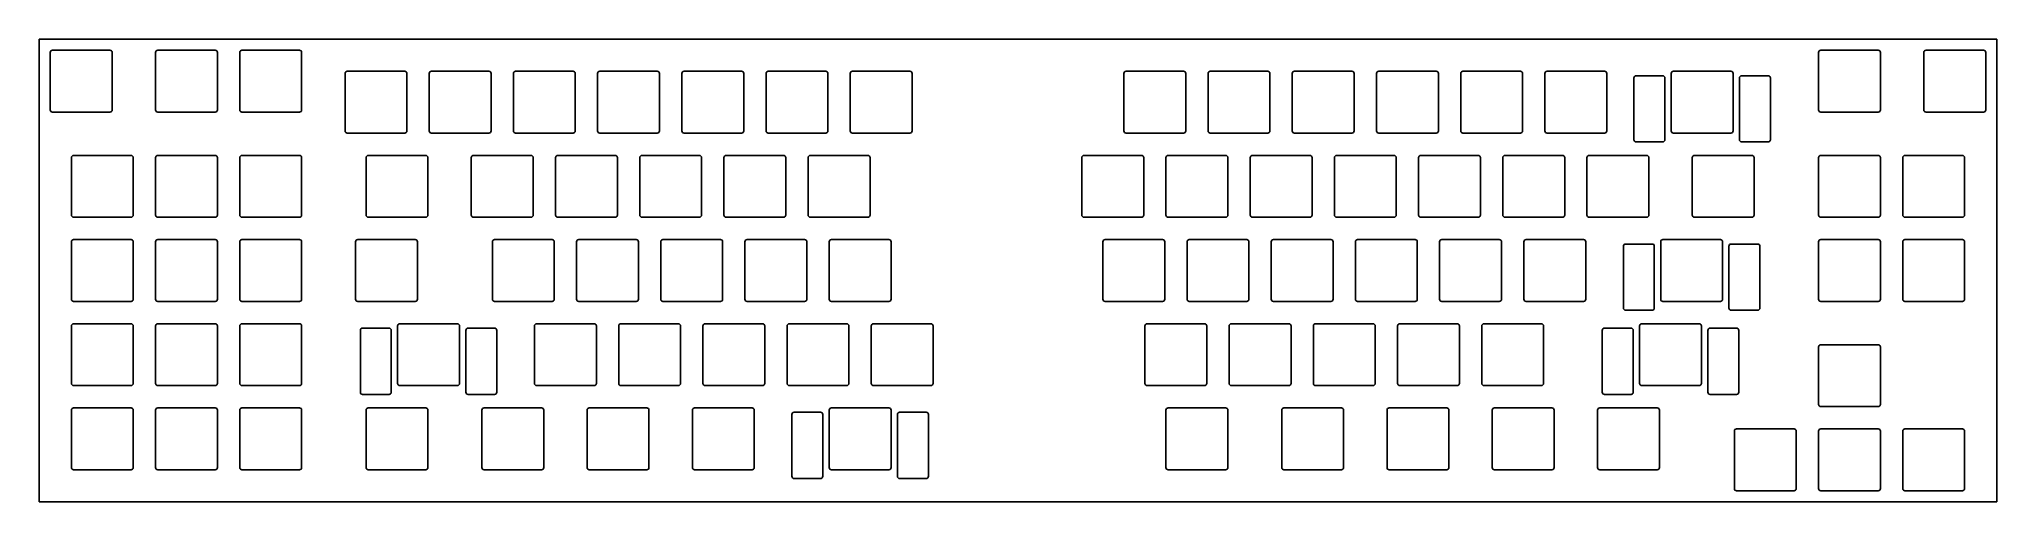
# Model space of a CAD drawing. Header units: millimetres. Extents: x 0 to 443, y -105 to 0.
import ezdxf

# ---------------------------------------------------------------- set-up
doc = ezdxf.new("R2010")
doc.units = ezdxf.units.MM

msp = doc.modelspace()

# ---------------------------------------------------------------- linework, layer by layer
for p, q in [((0, 0), (442.9125, 0)), ((0, -104.775), (0, 0)), ((442.9125, -104.775), (442.9125, 0)), ((2.525, -3.025), (2.525, -16.025)), ((3.025, -2.525), (16.025, -2.525)), ((16.525, -3.025), (16.525, -16.025)), ((26.3375, -3.025), (26.3375, -16.025)), ((26.8375, -2.525), (39.8375, -2.525)), ((40.3375, -3.025), (40.3375, -16.025)), ((45.3875, -3.025), (45.3875, -16.025)), ((45.8875, -2.525), (58.8875, -2.525)), ((59.3875, -3.025), (59.3875, -16.025)), ((402.575, -3.025), (402.575, -16.025)), ((403.075, -2.525), (416.075, -2.525)), ((416.575, -3.025), (416.575, -16.025)), ((426.3875, -3.025), (426.3875, -16.025)), ((426.8875, -2.525), (439.8875, -2.525)), ((440.3875, -3.025), (440.3875, -16.025)), ((69.2, -7.7875), (69.2, -20.7875)), ((69.7, -7.2875), (82.7, -7.2875)), ((83.2, -7.7875), (83.2, -20.7875)), ((88.25, -7.7875), (88.25, -20.7875)), ((88.75, -7.2875), (101.75, -7.2875)), ((102.25, -7.7875), (102.25, -20.7875)), ((107.3, -7.7875), (107.3, -20.7875)), ((107.8, -7.2875), (120.8, -7.2875)), ((121.3, -7.7875), (121.3, -20.7875)), ((126.35, -7.7875), (126.35, -20.7875)), ((126.85, -7.2875), (139.85, -7.2875)), ((140.35, -7.7875), (140.35, -20.7875)), ((145.4, -7.7875), (145.4, -20.7875)), ((145.9, -7.2875), (158.9, -7.2875)), ((159.4, -7.7875), (159.4, -20.7875)), ((164.45, -7.7875), (164.45, -20.7875)), ((164.95, -7.2875), (177.95, -7.2875)), ((178.45, -7.7875), (178.45, -20.7875)), ((183.5, -7.7875), (183.5, -20.7875)), ((184, -7.2875), (197, -7.2875)), ((197.5, -7.7875), (197.5, -20.7875)), ((245.4125, -7.7875), (245.4125, -20.7875)), ((245.9125, -7.2875), (258.9125, -7.2875)), ((259.4125, -7.7875), (259.4125, -20.7875)), ((264.4625, -7.7875), (264.4625, -20.7875)), ((264.9625, -7.2875), (277.9625, -7.2875)), ((278.4625, -7.7875), (278.4625, -20.7875)), ((283.5125, -7.7875), (283.5125, -20.7875)), ((284.0125, -7.2875), (297.0125, -7.2875)), ((297.5125, -7.7875), (297.5125, -20.7875)), ((302.5625, -7.7875), (302.5625, -20.7875)), ((303.0625, -7.2875), (316.0625, -7.2875)), ((316.5625, -7.7875), (316.5625, -20.7875)), ((321.6125, -7.7875), (321.6125, -20.7875)), ((322.1125, -7.2875), (335.1125, -7.2875)), ((335.6125, -7.7875), (335.6125, -20.7875)), ((340.6625, -7.7875), (340.6625, -20.7875)), ((341.1625, -7.2875), (354.1625, -7.2875)), ((354.6625, -7.7875), (354.6625, -20.7875)), ((360.7995, -8.7875), (360.7995, -22.7875)), ((361.2995, -8.2875), (367.2995, -8.2875)), ((367.7995, -8.7875), (367.7995, -22.7875)), ((369.2375, -7.7875), (369.2375, -20.7875)), ((369.7375, -7.2875), (382.7375, -7.2875)), ((383.2375, -7.7875), (383.2375, -20.7875)), ((384.6755, -8.7875), (384.6755, -22.7875)), ((385.1755, -8.2875), (391.1755, -8.2875)), ((391.6755, -8.7875), (391.6755, -22.7875)), ((3.025, -16.525), (16.025, -16.525)), ((26.8375, -16.525), (39.8375, -16.525)), ((45.8875, -16.525), (58.8875, -16.525)), ((403.075, -16.525), (416.075, -16.525)), ((426.8875, -16.525), (439.8875, -16.525)), ((69.7, -21.2875), (82.7, -21.2875)), ((88.75, -21.2875), (101.75, -21.2875)), ((107.8, -21.2875), (120.8, -21.2875)), ((126.85, -21.2875), (139.85, -21.2875)), ((145.9, -21.2875), (158.9, -21.2875)), ((164.95, -21.2875), (177.95, -21.2875)), ((184, -21.2875), (197, -21.2875)), ((245.9125, -21.2875), (258.9125, -21.2875)), ((264.9625, -21.2875), (277.9625, -21.2875)), ((284.0125, -21.2875), (297.0125, -21.2875)), ((303.0625, -21.2875), (316.0625, -21.2875)), ((322.1125, -21.2875), (335.1125, -21.2875)), ((341.1625, -21.2875), (354.1625, -21.2875)), ((369.7375, -21.2875), (382.7375, -21.2875)), ((7.7875, -26.3375), (20.7875, -26.3375)), ((26.8375, -26.3375), (39.8375, -26.3375)), ((45.8875, -26.3375), (58.8875, -26.3375)), ((74.4625, -26.3375), (87.4625, -26.3375)), ((98.275, -26.3375), (111.275, -26.3375)), ((117.325, -26.3375), (130.325, -26.3375)), ((136.375, -26.3375), (149.375, -26.3375)), ((155.425, -26.3375), (168.425, -26.3375)), ((174.475, -26.3375), (187.475, -26.3375)), ((236.3875, -26.3375), (249.3875, -26.3375)), ((255.4375, -26.3375), (268.4375, -26.3375)), ((274.4875, -26.3375), (287.4875, -26.3375)), ((293.5375, -26.3375), (306.5375, -26.3375)), ((312.5875, -26.3375), (325.5875, -26.3375)), ((331.6375, -26.3375), (344.6375, -26.3375)), ((350.6875, -26.3375), (363.6875, -26.3375)), ((361.2995, -23.2875), (367.2995, -23.2875)), ((374.5, -26.3375), (387.5, -26.3375)), ((385.1755, -23.2875), (391.1755, -23.2875)), ((403.075, -26.3375), (416.075, -26.3375)), ((422.125, -26.3375), (435.125, -26.3375)), ((7.2875, -26.8375), (7.2875, -39.8375)), ((21.2875, -26.8375), (21.2875, -39.8375)), ((26.3375, -26.8375), (26.3375, -39.8375)), ((40.3375, -26.8375), (40.3375, -39.8375)), ((45.3875, -26.8375), (45.3875, -39.8375)), ((59.3875, -26.8375), (59.3875, -39.8375)), ((73.9625, -26.8375), (73.9625, -39.8375)), ((87.9625, -26.8375), (87.9625, -39.8375)), ((97.775, -26.8375), (97.775, -39.8375)), ((111.775, -26.8375), (111.775, -39.8375)), ((116.825, -26.8375), (116.825, -39.8375)), ((130.825, -26.8375), (130.825, -39.8375)), ((135.875, -26.8375), (135.875, -39.8375)), ((149.875, -26.8375), (149.875, -39.8375)), ((154.925, -26.8375), (154.925, -39.8375)), ((168.925, -26.8375), (168.925, -39.8375)), ((173.975, -26.8375), (173.975, -39.8375)), ((187.975, -26.8375), (187.975, -39.8375)), ((235.8875, -26.8375), (235.8875, -39.8375)), ((249.8875, -26.8375), (249.8875, -39.8375)), ((254.9375, -26.8375), (254.9375, -39.8375)), ((268.9375, -26.8375), (268.9375, -39.8375)), ((273.9875, -26.8375), (273.9875, -39.8375)), ((287.9875, -26.8375), (287.9875, -39.8375)), ((293.0375, -26.8375), (293.0375, -39.8375)), ((307.0375, -26.8375), (307.0375, -39.8375)), ((312.0875, -26.8375), (312.0875, -39.8375)), ((326.0875, -26.8375), (326.0875, -39.8375)), ((331.1375, -26.8375), (331.1375, -39.8375)), ((345.1375, -26.8375), (345.1375, -39.8375)), ((350.1875, -26.8375), (350.1875, -39.8375)), ((364.1875, -26.8375), (364.1875, -39.8375)), ((374, -26.8375), (374, -39.8375)), ((388, -26.8375), (388, -39.8375)), ((402.575, -26.8375), (402.575, -39.8375)), ((416.575, -26.8375), (416.575, -39.8375)), ((421.625, -26.8375), (421.625, -39.8375)), ((435.625, -26.8375), (435.625, -39.8375)), ((7.7875, -40.3375), (20.7875, -40.3375)), ((26.8375, -40.3375), (39.8375, -40.3375)), ((45.8875, -40.3375), (58.8875, -40.3375)), ((74.4625, -40.3375), (87.4625, -40.3375)), ((98.275, -40.3375), (111.275, -40.3375)), ((117.325, -40.3375), (130.325, -40.3375)), ((136.375, -40.3375), (149.375, -40.3375)), ((155.425, -40.3375), (168.425, -40.3375)), ((174.475, -40.3375), (187.475, -40.3375)), ((236.3875, -40.3375), (249.3875, -40.3375)), ((255.4375, -40.3375), (268.4375, -40.3375)), ((274.4875, -40.3375), (287.4875, -40.3375)), ((293.5375, -40.3375), (306.5375, -40.3375)), ((312.5875, -40.3375), (325.5875, -40.3375)), ((331.6375, -40.3375), (344.6375, -40.3375)), ((350.6875, -40.3375), (363.6875, -40.3375)), ((374.5, -40.3375), (387.5, -40.3375)), ((403.075, -40.3375), (416.075, -40.3375)), ((422.125, -40.3375), (435.125, -40.3375)), ((7.2875, -45.8875), (7.2875, -58.8875)), ((7.7875, -45.3875), (20.7875, -45.3875)), ((21.2875, -45.8875), (21.2875, -58.8875)), ((26.3375, -45.8875), (26.3375, -58.8875)), ((26.8375, -45.3875), (39.8375, -45.3875)), ((40.3375, -45.8875), (40.3375, -58.8875)), ((45.3875, -45.8875), (45.3875, -58.8875)), ((45.8875, -45.3875), (58.8875, -45.3875)), ((59.3875, -45.8875), (59.3875, -58.8875)), ((71.58125, -45.8875), (71.58125, -58.8875)), ((72.08125, -45.3875), (85.08125, -45.3875)), ((85.58125, -45.8875), (85.58125, -58.8875)), ((102.5375, -45.8875), (102.5375, -58.8875)), ((103.0375, -45.3875), (116.0375, -45.3875)), ((116.5375, -45.8875), (116.5375, -58.8875)), ((121.5875, -45.8875), (121.5875, -58.8875)), ((122.0875, -45.3875), (135.0875, -45.3875)), ((135.5875, -45.8875), (135.5875, -58.8875)), ((140.6375, -45.8875), (140.6375, -58.8875)), ((141.1375, -45.3875), (154.1375, -45.3875)), ((154.6375, -45.8875), (154.6375, -58.8875)), ((159.6875, -45.8875), (159.6875, -58.8875)), ((160.1875, -45.3875), (173.1875, -45.3875)), ((173.6875, -45.8875), (173.6875, -58.8875)), ((178.7375, -45.8875), (178.7375, -58.8875)), ((179.2375, -45.3875), (192.2375, -45.3875)), ((192.7375, -45.8875), (192.7375, -58.8875)), ((240.65, -45.8875), (240.65, -58.8875)), ((241.15, -45.3875), (254.15, -45.3875)), ((254.65, -45.8875), (254.65, -58.8875)), ((259.7, -45.8875), (259.7, -58.8875)), ((260.2, -45.3875), (273.2, -45.3875)), ((273.7, -45.8875), (273.7, -58.8875)), ((278.75, -45.8875), (278.75, -58.8875)), ((279.25, -45.3875), (292.25, -45.3875)), ((292.75, -45.8875), (292.75, -58.8875)), ((297.8, -45.8875), (297.8, -58.8875)), ((298.3, -45.3875), (311.3, -45.3875)), ((311.8, -45.8875), (311.8, -58.8875)), ((316.85, -45.8875), (316.85, -58.8875)), ((317.35, -45.3875), (330.35, -45.3875)), ((330.85, -45.8875), (330.85, -58.8875)), ((335.9, -45.8875), (335.9, -58.8875)), ((336.4, -45.3875), (349.4, -45.3875)), ((349.9, -45.8875), (349.9, -58.8875)), ((358.41825, -46.8875), (358.41825, -60.8875)), ((358.91825, -46.3875), (364.91825, -46.3875)), ((365.41825, -46.8875), (365.41825, -60.8875)), ((366.85625, -45.8875), (366.85625, -58.8875)), ((367.35625, -45.3875), (380.35625, -45.3875)), ((380.85625, -45.8875), (380.85625, -58.8875)), ((382.29425, -46.8875), (382.29425, -60.8875)), ((382.79425, -46.3875), (388.79425, -46.3875)), ((389.29425, -46.8875), (389.29425, -60.8875)), ((402.575, -45.8875), (402.575, -58.8875)), ((403.075, -45.3875), (416.075, -45.3875)), ((416.575, -45.8875), (416.575, -58.8875)), ((421.625, -45.8875), (421.625, -58.8875)), ((422.125, -45.3875), (435.125, -45.3875)), ((435.625, -45.8875), (435.625, -58.8875)), ((7.7875, -59.3875), (20.7875, -59.3875)), ((26.8375, -59.3875), (39.8375, -59.3875)), ((45.8875, -59.3875), (58.8875, -59.3875)), ((72.08125, -59.3875), (85.08125, -59.3875)), ((103.0375, -59.3875), (116.0375, -59.3875)), ((122.0875, -59.3875), (135.0875, -59.3875)), ((141.1375, -59.3875), (154.1375, -59.3875)), ((160.1875, -59.3875), (173.1875, -59.3875)), ((179.2375, -59.3875), (192.2375, -59.3875)), ((241.15, -59.3875), (254.15, -59.3875)), ((260.2, -59.3875), (273.2, -59.3875)), ((279.25, -59.3875), (292.25, -59.3875)), ((298.3, -59.3875), (311.3, -59.3875)), ((317.35, -59.3875), (330.35, -59.3875)), ((336.4, -59.3875), (349.4, -59.3875)), ((358.91825, -61.3875), (364.91825, -61.3875)), ((367.35625, -59.3875), (380.35625, -59.3875)), ((382.79425, -61.3875), (388.79425, -61.3875)), ((403.075, -59.3875), (416.075, -59.3875)), ((422.125, -59.3875), (435.125, -59.3875)), ((7.2875, -64.9375), (7.2875, -77.9375)), ((7.7875, -64.4375), (20.7875, -64.4375)), ((21.2875, -64.9375), (21.2875, -77.9375)), ((26.3375, -64.9375), (26.3375, -77.9375)), ((26.8375, -64.4375), (39.8375, -64.4375)), ((40.3375, -64.9375), (40.3375, -77.9375)), ((45.3875, -64.9375), (45.3875, -77.9375)), ((45.8875, -64.4375), (58.8875, -64.4375)), ((59.3875, -64.9375), (59.3875, -77.9375)), ((72.66825, -65.9375), (72.66825, -79.9375)), ((73.16825, -65.4375), (79.16825, -65.4375)), ((79.66825, -65.9375), (79.66825, -79.9375)), ((81.10625, -64.9375), (81.10625, -77.9375)), ((81.60625, -64.4375), (94.60625, -64.4375)), ((95.10625, -64.9375), (95.10625, -77.9375)), ((96.54425, -65.9375), (96.54425, -79.9375)), ((97.04425, -65.4375), (103.04425, -65.4375)), ((103.54425, -65.9375), (103.54425, -79.9375)), ((112.0625, -64.9375), (112.0625, -77.9375)), ((112.5625, -64.4375), (125.5625, -64.4375)), ((126.0625, -64.9375), (126.0625, -77.9375)), ((131.1125, -64.9375), (131.1125, -77.9375)), ((131.6125, -64.4375), (144.6125, -64.4375)), ((145.1125, -64.9375), (145.1125, -77.9375)), ((150.1625, -64.9375), (150.1625, -77.9375)), ((150.6625, -64.4375), (163.6625, -64.4375)), ((164.1625, -64.9375), (164.1625, -77.9375)), ((169.2125, -64.9375), (169.2125, -77.9375)), ((169.7125, -64.4375), (182.7125, -64.4375)), ((183.2125, -64.9375), (183.2125, -77.9375)), ((188.2625, -64.9375), (188.2625, -77.9375)), ((188.7625, -64.4375), (201.7625, -64.4375)), ((202.2625, -64.9375), (202.2625, -77.9375)), ((250.175, -64.9375), (250.175, -77.9375)), ((250.675, -64.4375), (263.675, -64.4375)), ((264.175, -64.9375), (264.175, -77.9375)), ((269.225, -64.9375), (269.225, -77.9375)), ((269.725, -64.4375), (282.725, -64.4375)), ((283.225, -64.9375), (283.225, -77.9375)), ((288.275, -64.9375), (288.275, -77.9375)), ((288.775, -64.4375), (301.775, -64.4375)), ((302.275, -64.9375), (302.275, -77.9375)), ((307.325, -64.9375), (307.325, -77.9375)), ((307.825, -64.4375), (320.825, -64.4375)), ((321.325, -64.9375), (321.325, -77.9375)), ((326.375, -64.9375), (326.375, -77.9375)), ((326.875, -64.4375), (339.875, -64.4375)), ((340.375, -64.9375), (340.375, -77.9375)), ((353.65575, -65.9375), (353.65575, -79.9375)), ((354.15575, -65.4375), (360.15575, -65.4375)), ((360.65575, -65.9375), (360.65575, -79.9375)), ((362.09375, -64.9375), (362.09375, -77.9375)), ((362.59375, -64.4375), (375.59375, -64.4375)), ((376.09375, -64.9375), (376.09375, -77.9375)), ((377.53175, -65.9375), (377.53175, -79.9375)), ((378.03175, -65.4375), (384.03175, -65.4375)), ((384.53175, -65.9375), (384.53175, -79.9375)), ((402.575, -69.7), (402.575, -82.7)), ((403.075, -69.2), (416.075, -69.2)), ((416.575, -69.7), (416.575, -82.7)), ((7.7875, -78.4375), (20.7875, -78.4375)), ((26.8375, -78.4375), (39.8375, -78.4375)), ((45.8875, -78.4375), (58.8875, -78.4375)), ((81.60625, -78.4375), (94.60625, -78.4375)), ((112.5625, -78.4375), (125.5625, -78.4375)), ((131.6125, -78.4375), (144.6125, -78.4375)), ((150.6625, -78.4375), (163.6625, -78.4375)), ((169.7125, -78.4375), (182.7125, -78.4375)), ((188.7625, -78.4375), (201.7625, -78.4375)), ((250.675, -78.4375), (263.675, -78.4375)), ((269.725, -78.4375), (282.725, -78.4375)), ((288.775, -78.4375), (301.775, -78.4375)), ((307.825, -78.4375), (320.825, -78.4375)), ((326.875, -78.4375), (339.875, -78.4375)), ((362.59375, -78.4375), (375.59375, -78.4375)), ((7.2875, -83.9875), (7.2875, -96.9875)), ((7.7875, -83.4875), (20.7875, -83.4875)), ((21.2875, -83.9875), (21.2875, -96.9875)), ((26.3375, -83.9875), (26.3375, -96.9875)), ((26.8375, -83.4875), (39.8375, -83.4875)), ((40.3375, -83.9875), (40.3375, -96.9875)), ((45.3875, -83.9875), (45.3875, -96.9875)), ((45.8875, -83.4875), (58.8875, -83.4875)), ((59.3875, -83.9875), (59.3875, -96.9875)), ((73.16825, -80.4375), (79.16825, -80.4375)), ((73.9625, -83.9875), (73.9625, -96.9875)), ((74.4625, -83.4875), (87.4625, -83.4875)), ((87.9625, -83.9875), (87.9625, -96.9875)), ((97.04425, -80.4375), (103.04425, -80.4375)), ((100.15625, -83.9875), (100.15625, -96.9875)), ((100.65625, -83.4875), (113.65625, -83.4875)), ((114.15625, -83.9875), (114.15625, -96.9875)), ((123.96875, -83.9875), (123.96875, -96.9875)), ((124.46875, -83.4875), (137.46875, -83.4875)), ((137.96875, -83.9875), (137.96875, -96.9875)), ((147.78125, -83.9875), (147.78125, -96.9875)), ((148.28125, -83.4875), (161.28125, -83.4875)), ((161.78125, -83.9875), (161.78125, -96.9875)), ((178.7375, -83.9875), (178.7375, -96.9875)), ((179.2375, -83.4875), (192.2375, -83.4875)), ((192.7375, -83.9875), (192.7375, -96.9875)), ((254.9375, -83.9875), (254.9375, -96.9875)), ((255.4375, -83.4875), (268.4375, -83.4875)), ((268.9375, -83.9875), (268.9375, -96.9875)), ((281.13125, -83.9875), (281.13125, -96.9875)), ((281.63125, -83.4875), (294.63125, -83.4875)), ((295.13125, -83.9875), (295.13125, -96.9875)), ((304.94375, -83.9875), (304.94375, -96.9875)), ((305.44375, -83.4875), (318.44375, -83.4875)), ((318.94375, -83.9875), (318.94375, -96.9875)), ((328.75625, -83.9875), (328.75625, -96.9875)), ((329.25625, -83.4875), (342.25625, -83.4875)), ((342.75625, -83.9875), (342.75625, -96.9875)), ((352.56875, -83.9875), (352.56875, -96.9875)), ((353.06875, -83.4875), (366.06875, -83.4875)), ((354.15575, -80.4375), (360.15575, -80.4375)), ((366.56875, -83.9875), (366.56875, -96.9875)), ((378.03175, -80.4375), (384.03175, -80.4375)), ((403.075, -83.2), (416.075, -83.2)), ((170.2995, -84.9875), (170.2995, -98.9875)), ((170.7995, -84.4875), (176.7995, -84.4875)), ((177.2995, -84.9875), (177.2995, -98.9875)), ((194.1755, -84.9875), (194.1755, -98.9875)), ((194.6755, -84.4875), (200.6755, -84.4875)), ((201.1755, -84.9875), (201.1755, -98.9875)), ((384.025, -88.25), (397.025, -88.25)), ((403.075, -88.25), (416.075, -88.25)), ((422.125, -88.25), (435.125, -88.25)), ((383.525, -88.75), (383.525, -101.75)), ((397.525, -88.75), (397.525, -101.75)), ((402.575, -88.75), (402.575, -101.75)), ((416.575, -88.75), (416.575, -101.75)), ((421.625, -88.75), (421.625, -101.75)), ((435.625, -88.75), (435.625, -101.75)), ((7.7875, -97.4875), (20.7875, -97.4875)), ((26.8375, -97.4875), (39.8375, -97.4875)), ((45.8875, -97.4875), (58.8875, -97.4875)), ((74.4625, -97.4875), (87.4625, -97.4875)), ((100.65625, -97.4875), (113.65625, -97.4875)), ((124.46875, -97.4875), (137.46875, -97.4875)), ((148.28125, -97.4875), (161.28125, -97.4875)), ((170.7995, -99.4875), (176.7995, -99.4875)), ((179.2375, -97.4875), (192.2375, -97.4875)), ((194.6755, -99.4875), (200.6755, -99.4875)), ((255.4375, -97.4875), (268.4375, -97.4875)), ((281.63125, -97.4875), (294.63125, -97.4875)), ((305.44375, -97.4875), (318.44375, -97.4875)), ((329.25625, -97.4875), (342.25625, -97.4875)), ((353.06875, -97.4875), (366.06875, -97.4875)), ((0, -104.775), (442.9125, -104.775)), ((384.025, -102.25), (397.025, -102.25)), ((403.075, -102.25), (416.075, -102.25)), ((422.125, -102.25), (435.125, -102.25))]:
    msp.add_line(p, q)
for centre, start, end in [((3.025, -3.025), 90, 180), ((16.025, -3.025), 0, 90), ((26.8375, -3.025), 90, 180), ((39.8375, -3.025), 0, 90), ((45.8875, -3.025), 90, 180), ((58.8875, -3.025), 0, 90), ((403.075, -3.025), 90, 180), ((416.075, -3.025), 0, 90), ((426.8875, -3.025), 90, 180), ((439.8875, -3.025), 0, 90), ((69.7, -7.7875), 90, 180), ((82.7, -7.7875), 0, 90), ((88.75, -7.7875), 90, 180), ((101.75, -7.7875), 0, 90), ((107.8, -7.7875), 90, 180), ((120.8, -7.7875), 0, 90), ((126.85, -7.7875), 90, 180), ((139.85, -7.7875), 0, 90), ((145.9, -7.7875), 90, 180), ((158.9, -7.7875), 0, 90), ((164.95, -7.7875), 90, 180), ((177.95, -7.7875), 0, 90), ((184, -7.7875), 90, 180), ((197, -7.7875), 0, 90), ((245.9125, -7.7875), 90, 180), ((258.9125, -7.7875), 0, 90), ((264.9625, -7.7875), 90, 180), ((277.9625, -7.7875), 0, 90), ((284.0125, -7.7875), 90, 180), ((297.0125, -7.7875), 0, 90), ((303.0625, -7.7875), 90, 180), ((316.0625, -7.7875), 0, 90), ((322.1125, -7.7875), 90, 180), ((335.1125, -7.7875), 0, 90), ((341.1625, -7.7875), 90, 180), ((354.1625, -7.7875), 0, 90), ((361.2995, -8.7875), 90, 180), ((367.2995, -8.7875), 0, 90), ((369.7375, -7.7875), 90, 180), ((382.7375, -7.7875), 0, 90), ((385.1755, -8.7875), 90, 180), ((391.1755, -8.7875), 0, 90), ((3.025, -16.025), 180, 270), ((16.025, -16.025), 270, 0), ((26.8375, -16.025), 180, 270), ((39.8375, -16.025), 270, 0), ((45.8875, -16.025), 180, 270), ((58.8875, -16.025), 270, 0), ((403.075, -16.025), 180, 270), ((416.075, -16.025), 270, 0), ((426.8875, -16.025), 180, 270), ((439.8875, -16.025), 270, 0), ((69.7, -20.7875), 180, 270), ((82.7, -20.7875), 270, 0), ((88.75, -20.7875), 180, 270), ((101.75, -20.7875), 270, 0), ((107.8, -20.7875), 180, 270), ((120.8, -20.7875), 270, 0), ((126.85, -20.7875), 180, 270), ((139.85, -20.7875), 270, 0), ((145.9, -20.7875), 180, 270), ((158.9, -20.7875), 270, 0), ((164.95, -20.7875), 180, 270), ((177.95, -20.7875), 270, 0), ((184, -20.7875), 180, 270), ((197, -20.7875), 270, 0), ((245.9125, -20.7875), 180, 270), ((258.9125, -20.7875), 270, 0), ((264.9625, -20.7875), 180, 270), ((277.9625, -20.7875), 270, 0), ((284.0125, -20.7875), 180, 270), ((297.0125, -20.7875), 270, 0), ((303.0625, -20.7875), 180, 270), ((316.0625, -20.7875), 270, 0), ((322.1125, -20.7875), 180, 270), ((335.1125, -20.7875), 270, 0), ((341.1625, -20.7875), 180, 270), ((354.1625, -20.7875), 270, 0), ((369.7375, -20.7875), 180, 270), ((382.7375, -20.7875), 270, 0), ((7.7875, -26.8375), 90, 180), ((20.7875, -26.8375), 0, 90), ((26.8375, -26.8375), 90, 180), ((39.8375, -26.8375), 0, 90), ((45.8875, -26.8375), 90, 180), ((58.8875, -26.8375), 0, 90), ((74.4625, -26.8375), 90, 180), ((87.4625, -26.8375), 0, 90), ((98.275, -26.8375), 90, 180), ((111.275, -26.8375), 0, 90), ((117.325, -26.8375), 90, 180), ((130.325, -26.8375), 0, 90), ((136.375, -26.8375), 90, 180), ((149.375, -26.8375), 0, 90), ((155.425, -26.8375), 90, 180), ((168.425, -26.8375), 0, 90), ((174.475, -26.8375), 90, 180), ((187.475, -26.8375), 0, 90), ((236.3875, -26.8375), 90, 180), ((249.3875, -26.8375), 0, 90), ((255.4375, -26.8375), 90, 180), ((268.4375, -26.8375), 0, 90), ((274.4875, -26.8375), 90, 180), ((287.4875, -26.8375), 0, 90), ((293.5375, -26.8375), 90, 180), ((306.5375, -26.8375), 0, 90), ((312.5875, -26.8375), 90, 180), ((325.5875, -26.8375), 0, 90), ((331.6375, -26.8375), 90, 180), ((344.6375, -26.8375), 0, 90), ((350.6875, -26.8375), 90, 180), ((361.2995, -22.7875), 180, 270), ((363.6875, -26.8375), 0, 90), ((367.2995, -22.7875), 270, 0), ((374.5, -26.8375), 90, 180), ((385.1755, -22.7875), 180, 270), ((387.5, -26.8375), 0, 90), ((391.1755, -22.7875), 270, 0), ((403.075, -26.8375), 90, 180), ((416.075, -26.8375), 0, 90), ((422.125, -26.8375), 90, 180), ((435.125, -26.8375), 0, 90), ((7.7875, -39.8375), 180, 270), ((20.7875, -39.8375), 270, 0), ((26.8375, -39.8375), 180, 270), ((39.8375, -39.8375), 270, 0), ((45.8875, -39.8375), 180, 270), ((58.8875, -39.8375), 270, 0), ((74.4625, -39.8375), 180, 270), ((87.4625, -39.8375), 270, 0), ((98.275, -39.8375), 180, 270), ((111.275, -39.8375), 270, 0), ((117.325, -39.8375), 180, 270), ((130.325, -39.8375), 270, 0), ((136.375, -39.8375), 180, 270), ((149.375, -39.8375), 270, 0), ((155.425, -39.8375), 180, 270), ((168.425, -39.8375), 270, 0), ((174.475, -39.8375), 180, 270), ((187.475, -39.8375), 270, 0), ((236.3875, -39.8375), 180, 270), ((249.3875, -39.8375), 270, 0), ((255.4375, -39.8375), 180, 270), ((268.4375, -39.8375), 270, 0), ((274.4875, -39.8375), 180, 270), ((287.4875, -39.8375), 270, 0), ((293.5375, -39.8375), 180, 270), ((306.5375, -39.8375), 270, 0), ((312.5875, -39.8375), 180, 270), ((325.5875, -39.8375), 270, 0), ((331.6375, -39.8375), 180, 270), ((344.6375, -39.8375), 270, 0), ((350.6875, -39.8375), 180, 270), ((363.6875, -39.8375), 270, 0), ((374.5, -39.8375), 180, 270), ((387.5, -39.8375), 270, 0), ((403.075, -39.8375), 180, 270), ((416.075, -39.8375), 270, 0), ((422.125, -39.8375), 180, 270), ((435.125, -39.8375), 270, 0), ((7.7875, -45.8875), 90, 180), ((20.7875, -45.8875), 0, 90), ((26.8375, -45.8875), 90, 180), ((39.8375, -45.8875), 0, 90), ((45.8875, -45.8875), 90, 180), ((58.8875, -45.8875), 0, 90), ((72.08125, -45.8875), 90, 180), ((85.08125, -45.8875), 0, 90), ((103.0375, -45.8875), 90, 180), ((116.0375, -45.8875), 0, 90), ((122.0875, -45.8875), 90, 180), ((135.0875, -45.8875), 0, 90), ((141.1375, -45.8875), 90, 180), ((154.1375, -45.8875), 0, 90), ((160.1875, -45.8875), 90, 180), ((173.1875, -45.8875), 0, 90), ((179.2375, -45.8875), 90, 180), ((192.2375, -45.8875), 0, 90), ((241.15, -45.8875), 90, 180), ((254.15, -45.8875), 0, 90), ((260.2, -45.8875), 90, 180), ((273.2, -45.8875), 0, 90), ((279.25, -45.8875), 90, 180), ((292.25, -45.8875), 0, 90), ((298.3, -45.8875), 90, 180), ((311.3, -45.8875), 0, 90), ((317.35, -45.8875), 90, 180), ((330.35, -45.8875), 0, 90), ((336.4, -45.8875), 90, 180), ((349.4, -45.8875), 0, 90), ((358.91825, -46.8875), 90, 180), ((364.91825, -46.8875), 0, 90), ((367.35625, -45.8875), 90, 180), ((380.35625, -45.8875), 0, 90), ((382.79425, -46.8875), 90, 180), ((388.79425, -46.8875), 0, 90), ((403.075, -45.8875), 90, 180), ((416.075, -45.8875), 0, 90), ((422.125, -45.8875), 90, 180), ((435.125, -45.8875), 0, 90), ((7.7875, -58.8875), 180, 270), ((20.7875, -58.8875), 270, 0), ((26.8375, -58.8875), 180, 270), ((39.8375, -58.8875), 270, 0), ((45.8875, -58.8875), 180, 270), ((58.8875, -58.8875), 270, 0), ((72.08125, -58.8875), 180, 270), ((85.08125, -58.8875), 270, 0), ((103.0375, -58.8875), 180, 270), ((116.0375, -58.8875), 270, 0), ((122.0875, -58.8875), 180, 270), ((135.0875, -58.8875), 270, 0), ((141.1375, -58.8875), 180, 270), ((154.1375, -58.8875), 270, 0), ((160.1875, -58.8875), 180, 270), ((173.1875, -58.8875), 270, 0), ((179.2375, -58.8875), 180, 270), ((192.2375, -58.8875), 270, 0), ((241.15, -58.8875), 180, 270), ((254.15, -58.8875), 270, 0), ((260.2, -58.8875), 180, 270), ((273.2, -58.8875), 270, 0), ((279.25, -58.8875), 180, 270), ((292.25, -58.8875), 270, 0), ((298.3, -58.8875), 180, 270), ((311.3, -58.8875), 270, 0), ((317.35, -58.8875), 180, 270), ((330.35, -58.8875), 270, 0), ((336.4, -58.8875), 180, 270), ((349.4, -58.8875), 270, 0), ((358.91825, -60.8875), 180, 270), ((364.91825, -60.8875), 270, 0), ((367.35625, -58.8875), 180, 270), ((380.35625, -58.8875), 270, 0), ((382.79425, -60.8875), 180, 270), ((388.79425, -60.8875), 270, 0), ((403.075, -58.8875), 180, 270), ((416.075, -58.8875), 270, 0), ((422.125, -58.8875), 180, 270), ((435.125, -58.8875), 270, 0), ((7.7875, -64.9375), 90, 180), ((20.7875, -64.9375), 0, 90), ((26.8375, -64.9375), 90, 180), ((39.8375, -64.9375), 0, 90), ((45.8875, -64.9375), 90, 180), ((58.8875, -64.9375), 0, 90), ((73.16825, -65.9375), 90, 180), ((79.16825, -65.9375), 0, 90), ((81.60625, -64.9375), 90, 180), ((94.60625, -64.9375), 0, 90), ((97.04425, -65.9375), 90, 180), ((103.04425, -65.9375), 0, 90), ((112.5625, -64.9375), 90, 180), ((125.5625, -64.9375), 0, 90), ((131.6125, -64.9375), 90, 180), ((144.6125, -64.9375), 0, 90), ((150.6625, -64.9375), 90, 180), ((163.6625, -64.9375), 0, 90), ((169.7125, -64.9375), 90, 180), ((182.7125, -64.9375), 0, 90), ((188.7625, -64.9375), 90, 180), ((201.7625, -64.9375), 0, 90), ((250.675, -64.9375), 90, 180), ((263.675, -64.9375), 0, 90), ((269.725, -64.9375), 90, 180), ((282.725, -64.9375), 0, 90), ((288.775, -64.9375), 90, 180), ((301.775, -64.9375), 0, 90), ((307.825, -64.9375), 90, 180), ((320.825, -64.9375), 0, 90), ((326.875, -64.9375), 90, 180), ((339.875, -64.9375), 0, 90), ((354.15575, -65.9375), 90, 180), ((360.15575, -65.9375), 0, 90), ((362.59375, -64.9375), 90, 180), ((375.59375, -64.9375), 0, 90), ((378.03175, -65.9375), 90, 180), ((384.03175, -65.9375), 0, 90), ((403.075, -69.7), 90, 180), ((416.075, -69.7), 0, 90), ((7.7875, -77.9375), 180, 270), ((20.7875, -77.9375), 270, 0), ((26.8375, -77.9375), 180, 270), ((39.8375, -77.9375), 270, 0), ((45.8875, -77.9375), 180, 270), ((58.8875, -77.9375), 270, 0), ((81.60625, -77.9375), 180, 270), ((94.60625, -77.9375), 270, 0), ((112.5625, -77.9375), 180, 270), ((125.5625, -77.9375), 270, 0), ((131.6125, -77.9375), 180, 270), ((144.6125, -77.9375), 270, 0), ((150.6625, -77.9375), 180, 270), ((163.6625, -77.9375), 270, 0), ((169.7125, -77.9375), 180, 270), ((182.7125, -77.9375), 270, 0), ((188.7625, -77.9375), 180, 270), ((201.7625, -77.9375), 270, 0), ((250.675, -77.9375), 180, 270), ((263.675, -77.9375), 270, 0), ((269.725, -77.9375), 180, 270), ((282.725, -77.9375), 270, 0), ((288.775, -77.9375), 180, 270), ((301.775, -77.9375), 270, 0), ((307.825, -77.9375), 180, 270), ((320.825, -77.9375), 270, 0), ((326.875, -77.9375), 180, 270), ((339.875, -77.9375), 270, 0), ((362.59375, -77.9375), 180, 270), ((375.59375, -77.9375), 270, 0), ((7.7875, -83.9875), 90, 180), ((20.7875, -83.9875), 0, 90), ((26.8375, -83.9875), 90, 180), ((39.8375, -83.9875), 0, 90), ((45.8875, -83.9875), 90, 180), ((58.8875, -83.9875), 0, 90), ((73.16825, -79.9375), 180, 270), ((74.4625, -83.9875), 90, 180), ((79.16825, -79.9375), 270, 0), ((87.4625, -83.9875), 0, 90), ((97.04425, -79.9375), 180, 270), ((100.65625, -83.9875), 90, 180), ((103.04425, -79.9375), 270, 0), ((113.65625, -83.9875), 0, 90), ((124.46875, -83.9875), 90, 180), ((137.46875, -83.9875), 0, 90), ((148.28125, -83.9875), 90, 180), ((161.28125, -83.9875), 0, 90), ((179.2375, -83.9875), 90, 180), ((192.2375, -83.9875), 0, 90), ((255.4375, -83.9875), 90, 180), ((268.4375, -83.9875), 0, 90), ((281.63125, -83.9875), 90, 180), ((294.63125, -83.9875), 0, 90), ((305.44375, -83.9875), 90, 180), ((318.44375, -83.9875), 0, 90), ((329.25625, -83.9875), 90, 180), ((342.25625, -83.9875), 0, 90), ((353.06875, -83.9875), 90, 180), ((354.15575, -79.9375), 180, 270), ((360.15575, -79.9375), 270, 0), ((366.06875, -83.9875), 0, 90), ((378.03175, -79.9375), 180, 270), ((384.03175, -79.9375), 270, 0), ((403.075, -82.7), 180, 270), ((416.075, -82.7), 270, 0), ((170.7995, -84.9875), 90, 180), ((176.7995, -84.9875), 0, 90), ((194.6755, -84.9875), 90, 180), ((200.6755, -84.9875), 0, 90), ((384.025, -88.75), 90, 180), ((397.025, -88.75), 0, 90), ((403.075, -88.75), 90, 180), ((416.075, -88.75), 0, 90), ((422.125, -88.75), 90, 180), ((435.125, -88.75), 0, 90), ((7.7875, -96.9875), 180, 270), ((20.7875, -96.9875), 270, 0), ((26.8375, -96.9875), 180, 270), ((39.8375, -96.9875), 270, 0), ((45.8875, -96.9875), 180, 270), ((58.8875, -96.9875), 270, 0), ((74.4625, -96.9875), 180, 270), ((87.4625, -96.9875), 270, 0), ((100.65625, -96.9875), 180, 270), ((113.65625, -96.9875), 270, 0), ((124.46875, -96.9875), 180, 270), ((137.46875, -96.9875), 270, 0), ((148.28125, -96.9875), 180, 270), ((161.28125, -96.9875), 270, 0), ((179.2375, -96.9875), 180, 270), ((192.2375, -96.9875), 270, 0), ((255.4375, -96.9875), 180, 270), ((268.4375, -96.9875), 270, 0), ((281.63125, -96.9875), 180, 270), ((294.63125, -96.9875), 270, 0), ((305.44375, -96.9875), 180, 270), ((318.44375, -96.9875), 270, 0), ((329.25625, -96.9875), 180, 270), ((342.25625, -96.9875), 270, 0), ((353.06875, -96.9875), 180, 270), ((366.06875, -96.9875), 270, 0), ((170.7995, -98.9875), 180, 270), ((176.7995, -98.9875), 270, 0), ((194.6755, -98.9875), 180, 270), ((200.6755, -98.9875), 270, 0), ((384.025, -101.75), 180, 270), ((397.025, -101.75), 270, 0), ((403.075, -101.75), 180, 270), ((416.075, -101.75), 270, 0), ((422.125, -101.75), 180, 270), ((435.125, -101.75), 270, 0)]:
    msp.add_arc(centre, 0.5, start, end)

doc.saveas('drawing.dxf')
